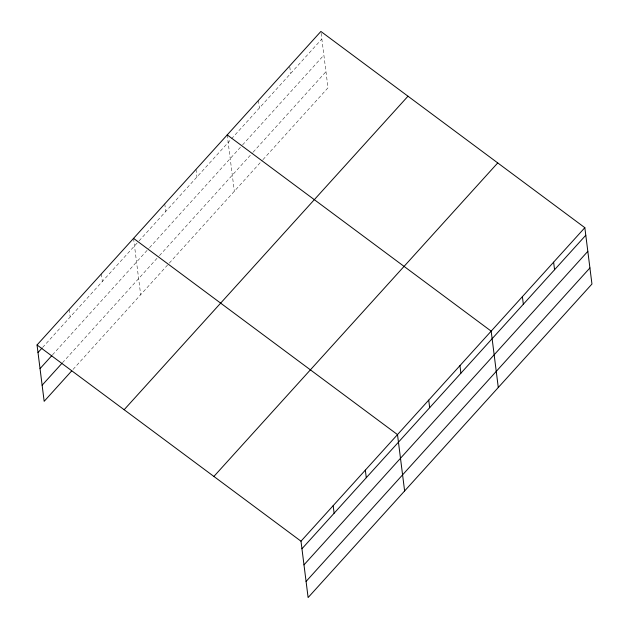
<?xml version="1.0" encoding="UTF-8"?>
<svg xmlns="http://www.w3.org/2000/svg" width="629" height="629" viewBox="0 0 629 629"><rect width="100%" height="100%" fill="white"/><g stroke="black" fill="none" stroke-linecap="round" stroke-linejoin="round"><path stroke-width="0.47" stroke-dasharray="3.15 2.36" d="M42.599 347.46L138.411 241.622M139.064 240.907L321.844 39.014M52.514 354.85L148.9 248.384M149.553 247.669L241.921 145.637M242.566 144.922L323.88 55.116M62.483 362.736L158.799 256.349M159.452 255.633L252.473 152.886M253.117 152.171L325.971 71.698M73.05 369.412L168.643 263.826M169.295 263.111L262.309 160.364M262.961 159.648L328.008 87.801L320.884 31.45M289.788 66.886L290.622 73.499M258.44 100.428L259.4 107.991M227.218 134.913L234.342 191.255M195.996 169.398L196.956 176.961M164.774 203.882L165.734 211.446M133.552 238.375L140.668 294.718M101.387 273.906L102.338 281.47M69.214 309.437L70.173 317"/><path stroke-width="0.94" d="M37.048 344.967L320.884 31.45L584.836 227.682L591.952 284.033L308.116 597.55L300.992 541.199L37.048 344.967L44.164 401.318L71.737 370.858M37.999 352.531L41.939 348.183M40.036 368.633L51.853 355.582M42.135 385.215L61.831 363.46M124.149 409.723L407.993 96.206M213.891 476.444L497.736 162.927M300.992 541.199L584.836 227.682M301.951 548.763L585.788 235.246M303.98 564.866L587.824 251.348M306.079 581.448L589.916 267.93M227.218 134.913L491.17 331.145L498.286 387.495M133.552 238.375L397.497 434.608L404.62 490.95M553.614 262.167L554.566 269.731M522.392 296.66L523.344 304.224M459.948 365.63L460.9 373.194M428.719 400.123L429.678 407.678M365.331 470.138L366.29 477.702M333.166 505.669L334.117 513.233"/></g></svg>
